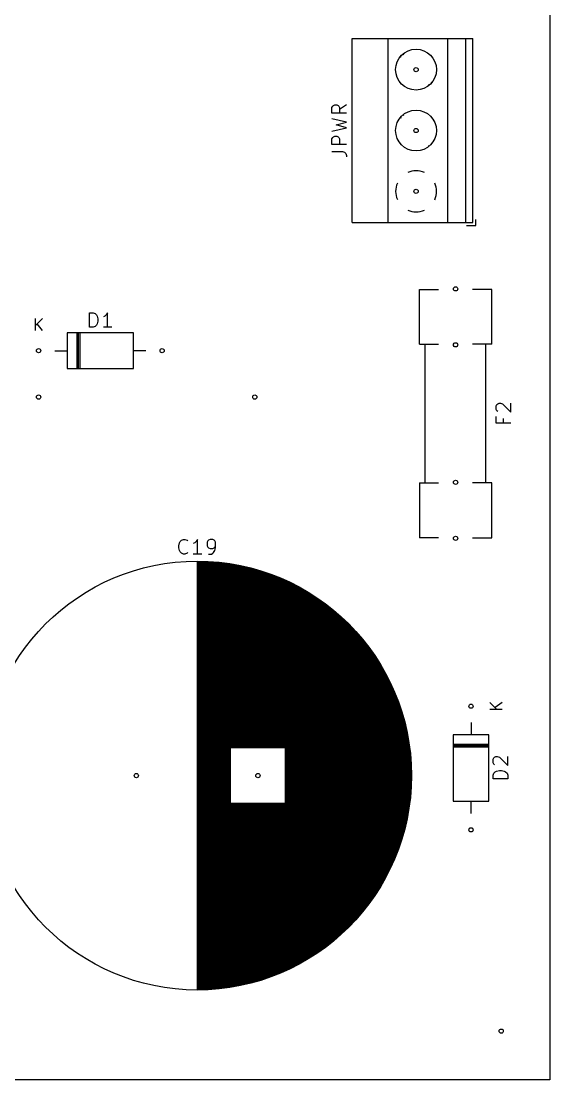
# Model space of a CAD drawing. Extents: x 0.79 to 9.84, y -6.5 to -0.79.
# Drawn here: x 8.131 to 9.843, y -6.496 to -3.072 of the extents above; entities that cross this region are included whole.
import ezdxf

# ---------------------------------------------------------------- set-up
doc = ezdxf.new("R2010")
doc.units = 0
doc.header["$MEASUREMENT"] = 0
doc.layers.add('BLACK', color=7, linetype='CONTINUOUS')

msp = doc.modelspace()

# ---------------------------------------------------------------- linework, layer by layer
at = {"layer": 'BLACK', "linetype": 'CONTINUOUS'}
for p, q in [((9.8425, -0.7874), (9.8425, -6.4961)), ((9.2023, -3.7228), (9.2023, -3.1276)), ((9.2023, -3.1276), (9.5929, -3.1276)), ((9.3189, -3.7228), (9.3189, -3.1276)), ((9.5118, -3.7228), (9.5118, -3.1276)), ((9.5709, -3.7228), (9.5709, -3.1276)), ((9.5929, -3.7228), (9.5929, -3.1276)), ((9.3674, -3.1781), (9.3692, -3.18)), ((9.3593, -3.1862), (9.3607, -3.1876)), ((9.4497, -3.2767), (9.4515, -3.2785)), ((9.4582, -3.2691), (9.4596, -3.2704)), ((9.1373, -3.351), (9.1395, -3.3465)), ((9.1373, -3.369), (9.1373, -3.351)), ((9.1395, -3.3465), (9.1418, -3.3442)), ((9.1418, -3.3442), (9.1463, -3.342)), ((9.1463, -3.342), (9.153, -3.342)), ((9.153, -3.342), (9.1575, -3.3442)), ((9.1575, -3.3442), (9.1598, -3.3465)), ((9.1598, -3.3465), (9.162, -3.351)), ((9.1845, -3.342), (9.162, -3.3577)), ((9.162, -3.351), (9.162, -3.369)), ((9.1845, -3.369), (9.1373, -3.369)), ((9.1845, -3.3982), (9.1373, -3.387)), ((9.3593, -3.3831), (9.3607, -3.3844)), ((9.3674, -3.375), (9.3692, -3.3769)), ((9.1373, -3.4274), (9.1845, -3.4162)), ((9.1508, -3.4072), (9.1845, -3.3982)), ((9.1845, -3.4162), (9.1508, -3.4072)), ((9.1373, -3.4522), (9.1395, -3.4477)), ((9.1373, -3.4702), (9.1373, -3.4522)), ((9.1395, -3.4477), (9.1418, -3.4454)), ((9.1418, -3.4454), (9.1463, -3.4432)), ((9.1463, -3.4432), (9.153, -3.4432)), ((9.153, -3.4432), (9.1575, -3.4454)), ((9.1575, -3.4454), (9.1598, -3.4477)), ((9.1598, -3.4477), (9.162, -3.4522)), ((9.162, -3.4522), (9.162, -3.4702)), ((9.1845, -3.4702), (9.1373, -3.4702)), ((9.1373, -3.4927), (9.171, -3.4927)), ((9.171, -3.4927), (9.1778, -3.4949)), ((9.4497, -3.4735), (9.4515, -3.4754)), ((9.4582, -3.4659), (9.4596, -3.4673)), ((9.1778, -3.4949), (9.1823, -3.4994)), ((9.1823, -3.4994), (9.1845, -3.5062)), ((9.1845, -3.5062), (9.1845, -3.5107)), ((9.2023, -3.7228), (9.5929, -3.7228)), ((9.5732, -3.7323), (9.6024, -3.7323)), ((9.6024, -3.7323), (9.6024, -3.7126)), ((9.4205, -3.9394), (9.4823, -3.9394)), ((9.4205, -4.1165), (9.4205, -3.9394)), ((9.6543, -3.9394), (9.5925, -3.9394)), ((9.6543, -4.1165), (9.6543, -3.9394)), ((8.1771, -4.0726), (8.1771, -4.0333)), ((8.1996, -4.0333), (8.1771, -4.0558)), ((8.3525, -4.0617), (8.3525, -4.0145)), ((8.3525, -4.0145), (8.3638, -4.0145)), ((8.3638, -4.0145), (8.3705, -4.0167)), ((8.3705, -4.0167), (8.375, -4.0212)), ((8.375, -4.0212), (8.3773, -4.0257)), ((8.3773, -4.0257), (8.3795, -4.0347)), ((8.3795, -4.0347), (8.3795, -4.0415)), ((8.402, -4.0257), (8.3975, -4.028)), ((8.4065, -4.0212), (8.402, -4.0257)), ((8.411, -4.0145), (8.4065, -4.0212)), ((8.411, -4.0617), (8.411, -4.0145)), ((8.1996, -4.0726), (8.1827, -4.0501)), ((8.3638, -4.0617), (8.3525, -4.0617)), ((8.3705, -4.0595), (8.3638, -4.0617)), ((8.375, -4.055), (8.3705, -4.0595)), ((8.3773, -4.0505), (8.375, -4.055)), ((8.3795, -4.0415), (8.3773, -4.0505)), ((8.4245, -4.0617), (8.3975, -4.0617)), ((8.2803, -4.0795), (8.2803, -4.1953)), ((8.4945, -4.0795), (8.2803, -4.0795)), ((8.311, -4.0795), (8.311, -4.1953)), ((8.3157, -4.0795), (8.3157, -4.1953)), ((8.3205, -4.0795), (8.3205, -4.1953)), ((8.4945, -4.1953), (8.4945, -4.0795)), ((8.2402, -4.1374), (8.2803, -4.1374)), ((8.5346, -4.1374), (8.4945, -4.1374)), ((9.4205, -4.1165), (9.4823, -4.1165)), ((9.439, -4.5654), (9.439, -4.1165)), ((9.6543, -4.1165), (9.5925, -4.1165)), ((9.6358, -4.5654), (9.6358, -4.1165)), ((8.2803, -4.1953), (8.4945, -4.1953)), ((9.6692, -4.3162), (9.6714, -4.3117)), ((9.6714, -4.3117), (9.6737, -4.3094)), ((9.6737, -4.3094), (9.6782, -4.3072)), ((9.6782, -4.3072), (9.6827, -4.3072)), ((9.6827, -4.3072), (9.6894, -4.3094)), ((9.6894, -4.3094), (9.7164, -4.3364)), ((9.7164, -4.3364), (9.7164, -4.3072)), ((9.6692, -4.3274), (9.6692, -4.3162)), ((9.6714, -4.3319), (9.6692, -4.3274)), ((9.6737, -4.3342), (9.6714, -4.3319)), ((9.6692, -4.3724), (9.6692, -4.3499)), ((9.7164, -4.3724), (9.6692, -4.3724)), ((9.6917, -4.3567), (9.6917, -4.3724)), ((9.4205, -4.5654), (9.4823, -4.5654)), ((9.4205, -4.5654), (9.4205, -4.7425)), ((9.6543, -4.5654), (9.5925, -4.5654)), ((9.6543, -4.7425), (9.6543, -4.5654)), ((8.6412, -4.7682), (8.6434, -4.7592)), ((8.6434, -4.7592), (8.6457, -4.7547)), ((8.6457, -4.7547), (8.6502, -4.7502)), ((8.6502, -4.7502), (8.6569, -4.7479)), ((8.6569, -4.7479), (8.6614, -4.7479)), ((8.6614, -4.7479), (8.6682, -4.7502)), ((8.6682, -4.7502), (8.6704, -4.7524)), ((8.6929, -4.7592), (8.6884, -4.7614)), ((8.6974, -4.7547), (8.6929, -4.7592)), ((8.7019, -4.7479), (8.6974, -4.7547)), ((8.7019, -4.7952), (8.7019, -4.7479)), ((8.7357, -4.7524), (8.7334, -4.7569)), ((8.7334, -4.7569), (8.7334, -4.7682)), ((8.7379, -4.7502), (8.7357, -4.7524)), ((8.7424, -4.7479), (8.7379, -4.7502)), ((8.7514, -4.7479), (8.7424, -4.7479)), ((8.7559, -4.7502), (8.7514, -4.7479)), ((8.7582, -4.7524), (8.7559, -4.7502)), ((8.7604, -4.7569), (8.7582, -4.7524)), ((8.7604, -4.7749), (8.7604, -4.7569)), ((9.4823, -4.7425), (9.4205, -4.7425)), ((9.5925, -4.7425), (9.6543, -4.7425)), ((8.6412, -4.7749), (8.6412, -4.7682)), ((8.6434, -4.7839), (8.6412, -4.7749)), ((8.6457, -4.7884), (8.6434, -4.7839)), ((8.6502, -4.7929), (8.6457, -4.7884)), ((8.6569, -4.7952), (8.6502, -4.7929)), ((8.6682, -4.7929), (8.6614, -4.7952)), ((8.6704, -4.7907), (8.6682, -4.7929)), ((8.7334, -4.7682), (8.7357, -4.7727)), ((8.7357, -4.7727), (8.7379, -4.7749)), ((8.7379, -4.7749), (8.7424, -4.7772)), ((8.7424, -4.7772), (8.7514, -4.7772)), ((8.7469, -4.7952), (8.7514, -4.7929)), ((8.7514, -4.7772), (8.7559, -4.7749)), ((8.7514, -4.7929), (8.7537, -4.7907)), ((8.7537, -4.7907), (8.7582, -4.7839)), ((8.7559, -4.7749), (8.7582, -4.7727)), ((8.7582, -4.7727), (8.7604, -4.7682)), ((8.7582, -4.7839), (8.7604, -4.7749)), ((8.6614, -4.7952), (8.6569, -4.7952)), ((8.7154, -4.7952), (8.6884, -4.7952)), ((8.7008, -4.8197), (8.7008, -6.2039)), ((8.7024, -4.8197), (8.7024, -6.2039)), ((8.7039, -4.8197), (8.7039, -6.2039)), ((8.7055, -4.8197), (8.7055, -6.2039)), ((8.7071, -4.8197), (8.7071, -6.2039)), ((8.7087, -4.8197), (8.7087, -6.2039)), ((8.7102, -4.8197), (8.7102, -6.2039)), ((8.7118, -4.8198), (8.7118, -6.2039)), ((8.7134, -4.8198), (8.7134, -6.2039)), ((8.715, -4.8198), (8.715, -6.2038)), ((8.7165, -4.8198), (8.7165, -6.2038)), ((8.7181, -4.8199), (8.7181, -6.2037)), ((8.7197, -4.8199), (8.7197, -6.2037)), ((8.7213, -4.82), (8.7213, -6.2037)), ((8.7228, -4.82), (8.7228, -6.2036)), ((8.7244, -4.8201), (8.7244, -6.2035)), ((8.726, -4.8201), (8.726, -6.2035)), ((8.7276, -4.8202), (8.7276, -6.2034)), ((8.7292, -4.8202), (8.7292, -6.2034)), ((8.7307, -4.8203), (8.7307, -6.2033)), ((8.7323, -4.8204), (8.7323, -6.2032)), ((8.7339, -4.8205), (8.7339, -6.2031)), ((8.7355, -4.8205), (8.7355, -6.2031)), ((8.737, -4.8206), (8.737, -6.203)), ((8.7379, -4.7952), (8.7469, -4.7952)), ((8.7386, -4.8207), (8.7386, -6.2029)), ((8.7402, -4.8208), (8.7402, -6.2028)), ((8.7418, -4.8209), (8.7418, -6.2028)), ((8.7433, -4.821), (8.7433, -6.2026)), ((8.7449, -4.8211), (8.7449, -6.2026)), ((8.7465, -4.8212), (8.7465, -6.2024)), ((8.7481, -4.8213), (8.7481, -6.2024)), ((8.7496, -4.8214), (8.7496, -6.2022)), ((8.7512, -4.8215), (8.7512, -6.2021)), ((8.7528, -4.8216), (8.7528, -6.202)), ((8.7544, -4.8217), (8.7544, -6.2019)), ((8.7559, -4.8219), (8.7559, -6.2018)), ((8.7575, -4.822), (8.7575, -6.2017)), ((8.7591, -4.8221), (8.7591, -6.2015)), ((8.7607, -4.8222), (8.7607, -6.2014)), ((8.7622, -4.8224), (8.7622, -6.2012)), ((8.7638, -4.8225), (8.7638, -6.2011)), ((8.7654, -4.8227), (8.7654, -6.2009)), ((8.767, -4.8228), (8.767, -6.2008)), ((8.7685, -4.823), (8.7685, -6.2006)), ((8.7701, -4.8231), (8.7701, -6.2005)), ((8.7717, -4.8233), (8.7717, -6.2003)), ((8.7733, -4.8235), (8.7733, -6.2002)), ((8.7748, -4.8236), (8.7748, -6.2)), ((8.7764, -4.8238), (8.7764, -6.1998)), ((8.778, -4.824), (8.778, -6.1996)), ((8.7796, -4.8241), (8.7796, -6.1995)), ((8.7811, -4.8243), (8.7811, -6.1993)), ((8.7827, -4.8245), (8.7827, -6.1991)), ((8.7843, -4.8247), (8.7843, -6.1989)), ((8.7859, -4.8249), (8.7859, -6.1987)), ((8.7874, -4.8251), (8.7874, -6.1985)), ((8.789, -4.8253), (8.789, -6.1983)), ((8.7906, -4.8255), (8.7906, -6.1981)), ((8.7922, -4.8257), (8.7922, -6.1979)), ((8.7937, -4.8259), (8.7937, -6.1977)), ((8.7953, -4.8261), (8.7953, -6.1975)), ((8.7969, -4.8263), (8.7969, -6.1973)), ((8.7985, -4.8266), (8.7985, -6.197)), ((8.8, -4.8268), (8.8, -6.1968)), ((8.8016, -4.827), (8.8016, -6.1966)), ((8.8032, -4.8272), (8.8032, -6.1964)), ((8.8048, -4.8275), (8.8048, -6.1961)), ((8.8063, -4.8278), (8.8063, -6.1959)), ((8.8079, -4.828), (8.8079, -6.1956)), ((8.8095, -4.8282), (8.8095, -5.4236)), ((8.8111, -4.8285), (8.8111, -5.4236)), ((8.8126, -4.8287), (8.8126, -5.4236)), ((8.8142, -4.829), (8.8142, -5.4236)), ((8.8158, -4.8293), (8.8158, -5.4236)), ((8.8174, -4.8295), (8.8174, -5.4236)), ((8.8189, -4.8298), (8.8189, -5.4236)), ((8.8205, -4.8301), (8.8205, -5.4236)), ((8.8221, -4.8304), (8.8221, -5.4236)), ((8.8237, -4.8306), (8.8237, -5.4236)), ((8.8252, -4.8309), (8.8252, -5.4236)), ((8.8268, -4.8312), (8.8268, -5.4236)), ((8.8284, -4.8315), (8.8284, -5.4236)), ((8.83, -4.8318), (8.83, -5.4236)), ((8.8315, -4.8321), (8.8315, -5.4236)), ((8.8331, -4.8324), (8.8331, -5.4236)), ((8.8347, -4.8327), (8.8347, -5.4236)), ((8.8363, -4.833), (8.8363, -5.4236)), ((8.8378, -4.8333), (8.8378, -5.4236)), ((8.8394, -4.8337), (8.8394, -5.4236)), ((8.841, -4.834), (8.841, -5.4236)), ((8.8426, -4.8343), (8.8426, -5.4236)), ((8.8441, -4.8346), (8.8441, -5.4236)), ((8.8457, -4.835), (8.8457, -5.4236)), ((8.8473, -4.8353), (8.8473, -5.4236)), ((8.8489, -4.8356), (8.8489, -5.4236)), ((8.8504, -4.836), (8.8504, -5.4236)), ((8.852, -4.8363), (8.852, -5.4236)), ((8.8536, -4.8367), (8.8536, -5.4236)), ((8.8552, -4.837), (8.8552, -5.4236)), ((8.8567, -4.8374), (8.8567, -5.4236)), ((8.8583, -4.8378), (8.8583, -5.4236)), ((8.8599, -4.8381), (8.8599, -5.4236)), ((8.8615, -4.8385), (8.8615, -5.4236)), ((8.863, -4.8389), (8.863, -5.4236)), ((8.8646, -4.8393), (8.8646, -5.4236)), ((8.8662, -4.8396), (8.8662, -5.4236)), ((8.8678, -4.84), (8.8678, -5.4236)), ((8.8693, -4.8404), (8.8693, -5.4236)), ((8.8709, -4.8408), (8.8709, -5.4236)), ((8.8725, -4.8412), (8.8725, -5.4236)), ((8.8741, -4.8417), (8.8741, -5.4236)), ((8.8756, -4.842), (8.8756, -5.4236)), ((8.8772, -4.8425), (8.8772, -5.4236)), ((8.8788, -4.8429), (8.8788, -5.4236)), ((8.8804, -4.8433), (8.8804, -5.4236)), ((8.8819, -4.8437), (8.8819, -5.4236)), ((8.8835, -4.8441), (8.8835, -5.4236)), ((8.8851, -4.8446), (8.8851, -5.4236)), ((8.8867, -4.845), (8.8867, -5.4236)), ((8.8882, -4.8455), (8.8882, -5.4236)), ((8.8898, -4.8459), (8.8898, -5.4236)), ((8.8914, -4.8463), (8.8914, -5.4236)), ((8.893, -4.8468), (8.893, -5.4236)), ((8.8945, -4.8472), (8.8945, -5.4236)), ((8.8961, -4.8477), (8.8961, -5.4236)), ((8.8977, -4.8482), (8.8977, -5.4236)), ((8.8993, -4.8487), (8.8993, -5.4236)), ((8.9008, -4.8491), (8.9008, -5.4236)), ((8.9024, -4.8496), (8.9024, -5.4236)), ((8.904, -4.8501), (8.904, -5.4236)), ((8.9056, -4.8506), (8.9056, -5.4236)), ((8.9071, -4.8511), (8.9071, -5.4236)), ((8.9087, -4.8515), (8.9087, -5.4236)), ((8.9103, -4.852), (8.9103, -5.4236)), ((8.9119, -4.8526), (8.9119, -5.4236)), ((8.9134, -4.853), (8.9134, -5.4236)), ((8.915, -4.8535), (8.915, -5.4236)), ((8.9166, -4.8541), (8.9166, -5.4236)), ((8.9181, -4.8546), (8.9181, -5.4236)), ((8.9197, -4.8551), (8.9197, -5.4236)), ((8.9213, -4.8556), (8.9213, -5.4236)), ((8.9229, -4.8562), (8.9229, -5.4236)), ((8.9244, -4.8567), (8.9244, -5.4236)), ((8.926, -4.8572), (8.926, -5.4236)), ((8.9276, -4.8578), (8.9276, -5.4236)), ((8.9292, -4.8583), (8.9292, -5.4236)), ((8.9307, -4.8589), (8.9307, -5.4236)), ((8.9323, -4.8594), (8.9323, -5.4236)), ((8.9339, -4.86), (8.9339, -5.4236)), ((8.9355, -4.8606), (8.9355, -5.4236)), ((8.937, -4.8611), (8.937, -5.4236)), ((8.9386, -4.8617), (8.9386, -5.4236)), ((8.9402, -4.8623), (8.9402, -5.4236)), ((8.9418, -4.8628), (8.9418, -5.4236)), ((8.9433, -4.8634), (8.9433, -5.4236)), ((8.9449, -4.864), (8.9449, -5.4236)), ((8.9465, -4.8646), (8.9465, -5.4236)), ((8.9481, -4.8652), (8.9481, -5.4236)), ((8.9496, -4.8658), (8.9496, -5.4236)), ((8.9512, -4.8664), (8.9512, -5.4236)), ((8.9528, -4.867), (8.9528, -5.4236)), ((8.9544, -4.8677), (8.9544, -5.4236)), ((8.9559, -4.8683), (8.9559, -5.4236)), ((8.9575, -4.8689), (8.9575, -5.4236)), ((8.9591, -4.8695), (8.9591, -5.4236)), ((8.9607, -4.8702), (8.9607, -5.4236)), ((8.9622, -4.8708), (8.9622, -5.4236)), ((8.9638, -4.8715), (8.9638, -5.4236)), ((8.9654, -4.8721), (8.9654, -5.4236)), ((8.967, -4.8728), (8.967, -5.4236)), ((8.9685, -4.8734), (8.9685, -5.4236)), ((8.9701, -4.8741), (8.9701, -5.4236)), ((8.9717, -4.8747), (8.9717, -5.4236)), ((8.9733, -4.8754), (8.9733, -5.4236)), ((8.9748, -4.8761), (8.9748, -5.4236)), ((8.9764, -4.8768), (8.9764, -5.4236)), ((8.978, -4.8774), (8.978, -5.4236)), ((8.9796, -4.8781), (8.9796, -5.4236)), ((8.9811, -4.8788), (8.9811, -5.4236)), ((8.9827, -4.8795), (8.9827, -5.4236)), ((8.9843, -4.8802), (8.9843, -5.4236)), ((8.9859, -4.8809), (8.9859, -6.1427)), ((8.9874, -4.8817), (8.9874, -6.142)), ((8.989, -4.8824), (8.989, -6.1413)), ((8.9906, -4.8831), (8.9906, -6.1406)), ((8.9922, -4.8838), (8.9922, -6.1398)), ((8.9937, -4.8845), (8.9937, -6.1391)), ((8.9953, -4.8853), (8.9953, -6.1383)), ((8.9969, -4.886), (8.9969, -6.1376)), ((8.9985, -4.8868), (8.9985, -6.1369)), ((9, -4.8875), (9, -6.1361)), ((9.0016, -4.8883), (9.0016, -6.1354)), ((9.0032, -4.889), (9.0032, -6.1346)), ((9.0048, -4.8898), (9.0048, -6.1338)), ((9.0063, -4.8906), (9.0063, -6.1331)), ((9.0079, -4.8913), (9.0079, -6.1323)), ((9.0095, -4.8921), (9.0095, -6.1315)), ((9.0111, -4.8929), (9.0111, -6.1307)), ((9.0126, -4.8937), (9.0126, -6.1299)), ((9.0142, -4.8945), (9.0142, -6.1291)), ((9.0158, -4.8953), (9.0158, -6.1283)), ((9.0174, -4.8961), (9.0174, -6.1275)), ((9.0189, -4.8969), (9.0189, -6.1267)), ((9.0205, -4.8977), (9.0205, -6.1259)), ((9.0221, -4.8985), (9.0221, -6.1251)), ((9.0236, -4.8994), (9.0236, -6.1243)), ((9.0252, -4.9002), (9.0252, -6.1234)), ((9.0268, -4.901), (9.0268, -6.1226)), ((9.0283, -4.9019), (9.0283, -6.1217)), ((9.0299, -4.9027), (9.0299, -6.1209)), ((9.0315, -4.9036), (9.0315, -6.12)), ((9.0331, -4.9044), (9.0331, -6.1192)), ((9.0346, -4.9053), (9.0346, -6.1183)), ((9.0362, -4.9061), (9.0362, -6.1175)), ((9.0378, -4.907), (9.0378, -6.1166)), ((9.0394, -4.9079), (9.0394, -6.1157)), ((9.0409, -4.9088), (9.0409, -6.1148)), ((9.0425, -4.9097), (9.0425, -6.1139)), ((9.0441, -4.9106), (9.0441, -6.113)), ((9.0457, -4.9115), (9.0457, -6.1122)), ((9.0472, -4.9124), (9.0472, -6.1113)), ((9.0488, -4.9133), (9.0488, -6.1104)), ((9.0504, -4.9142), (9.0504, -6.1094)), ((9.052, -4.9151), (9.052, -6.1085)), ((9.0535, -4.9161), (9.0535, -6.1076)), ((9.0551, -4.917), (9.0551, -6.1067)), ((9.0567, -4.9179), (9.0567, -6.1057)), ((9.0583, -4.9189), (9.0583, -6.1048)), ((9.0598, -4.9198), (9.0598, -6.1038)), ((9.0614, -4.9208), (9.0614, -6.1028)), ((9.063, -4.9217), (9.063, -6.1019)), ((9.0646, -4.9227), (9.0646, -6.1009)), ((9.0661, -4.9237), (9.0661, -6.1)), ((9.0677, -4.9246), (9.0677, -6.099)), ((9.0693, -4.9256), (9.0693, -6.098)), ((9.0709, -4.9266), (9.0709, -6.097)), ((9.0724, -4.9276), (9.0724, -6.096)), ((9.074, -4.9286), (9.074, -6.095)), ((9.0756, -4.9296), (9.0756, -6.094)), ((9.0772, -4.9306), (9.0772, -6.093)), ((9.0787, -4.9317), (9.0787, -6.092)), ((9.0803, -4.9327), (9.0803, -6.0909)), ((9.0819, -4.9337), (9.0819, -6.0899)), ((9.0835, -4.9348), (9.0835, -6.0889)), ((9.085, -4.9358), (9.085, -6.0878)), ((9.0866, -4.9369), (9.0866, -6.0868)), ((9.0882, -4.9379), (9.0882, -6.0857)), ((9.0898, -4.939), (9.0898, -6.0846)), ((9.0913, -4.94), (9.0913, -6.0836)), ((9.0929, -4.9411), (9.0929, -6.0825)), ((9.0945, -4.9422), (9.0945, -6.0814)), ((9.0961, -4.9433), (9.0961, -6.0803)), ((9.0976, -4.9444), (9.0976, -6.0792)), ((9.0992, -4.9455), (9.0992, -6.0781)), ((9.1008, -4.9466), (9.1008, -6.077)), ((9.1024, -4.9477), (9.1024, -6.0759)), ((9.1039, -4.9489), (9.1039, -6.0748)), ((9.1055, -4.95), (9.1055, -6.0737)), ((9.1071, -4.9511), (9.1071, -6.0725)), ((9.1087, -4.9522), (9.1087, -6.0714)), ((9.1102, -4.9534), (9.1102, -6.0702)), ((9.1118, -4.9545), (9.1118, -6.0691)), ((9.1134, -4.9557), (9.1134, -6.0679)), ((9.115, -4.9569), (9.115, -6.0667)), ((9.1165, -4.9581), (9.1165, -6.0656)), ((9.1181, -4.9593), (9.1181, -6.0644)), ((9.1197, -4.9604), (9.1197, -6.0632)), ((9.1213, -4.9616), (9.1213, -6.062)), ((9.1228, -4.9628), (9.1228, -6.0608)), ((9.1244, -4.964), (9.1244, -6.0596)), ((9.126, -4.9652), (9.126, -6.0584)), ((9.1276, -4.9665), (9.1276, -6.0571)), ((9.1291, -4.9677), (9.1291, -6.0559)), ((9.1307, -4.9689), (9.1307, -6.0547)), ((9.1323, -4.9702), (9.1323, -6.0534)), ((9.1339, -4.9715), (9.1339, -6.0522)), ((9.1354, -4.9727), (9.1354, -6.0509)), ((9.137, -4.974), (9.137, -6.0496)), ((9.1386, -4.9753), (9.1386, -6.0483)), ((9.1402, -4.9765), (9.1402, -6.0471)), ((9.1417, -4.9778), (9.1417, -6.0458)), ((9.1433, -4.9791), (9.1433, -6.0445)), ((9.1449, -4.9804), (9.1449, -6.0432)), ((9.1465, -4.9818), (9.1465, -6.0419)), ((9.148, -4.9831), (9.148, -6.0406)), ((9.1496, -4.9844), (9.1496, -6.0392)), ((9.1512, -4.9857), (9.1512, -6.0379)), ((9.1528, -4.9871), (9.1528, -6.0365)), ((9.1543, -4.9885), (9.1543, -6.0352)), ((9.1559, -4.9898), (9.1559, -6.0338)), ((9.1575, -4.9912), (9.1575, -6.0324)), ((9.1591, -4.9926), (9.1591, -6.031)), ((9.1606, -4.994), (9.1606, -6.0296)), ((9.1622, -4.9954), (9.1622, -6.0282)), ((9.1638, -4.9968), (9.1638, -6.0269)), ((9.1654, -4.9982), (9.1654, -6.0254)), ((9.1669, -4.9996), (9.1669, -6.024)), ((9.1685, -5.0011), (9.1685, -6.0226)), ((9.1701, -5.0025), (9.1701, -6.0211)), ((9.1717, -5.0039), (9.1717, -6.0197)), ((9.1732, -5.0054), (9.1732, -6.0182)), ((9.1748, -5.0069), (9.1748, -6.0167)), ((9.1764, -5.0083), (9.1764, -6.0153)), ((9.178, -5.0098), (9.178, -6.0138)), ((9.1795, -5.0113), (9.1795, -6.0123)), ((9.1811, -5.0128), (9.1811, -6.0108)), ((9.1827, -5.0144), (9.1827, -6.0093)), ((9.1843, -5.0159), (9.1843, -6.0077)), ((9.1858, -5.0174), (9.1858, -6.0062)), ((9.1874, -5.019), (9.1874, -6.0046)), ((9.189, -5.0205), (9.189, -6.0031)), ((9.1906, -5.0221), (9.1906, -6.0015)), ((9.1921, -5.0237), (9.1921, -6)), ((9.1937, -5.0252), (9.1937, -5.9984)), ((9.1953, -5.0269), (9.1953, -5.9968)), ((9.1969, -5.0285), (9.1969, -5.9952)), ((9.1984, -5.0301), (9.1984, -5.9935)), ((9.2, -5.0317), (9.2, -5.9919)), ((9.2016, -5.0333), (9.2016, -5.9903)), ((9.2031, -5.035), (9.2031, -5.9886)), ((9.2047, -5.0367), (9.2047, -5.987)), ((9.2063, -5.0383), (9.2063, -5.9853)), ((9.2079, -5.04), (9.2079, -5.9836)), ((9.2094, -5.0417), (9.2094, -5.9819)), ((9.211, -5.0434), (9.211, -5.9802)), ((9.2126, -5.0451), (9.2126, -5.9785)), ((9.2142, -5.0468), (9.2142, -5.9768)), ((9.2157, -5.0486), (9.2157, -5.975)), ((9.2173, -5.0503), (9.2173, -5.9733)), ((9.2189, -5.0521), (9.2189, -5.9715)), ((9.2205, -5.0539), (9.2205, -5.9698)), ((9.222, -5.0556), (9.222, -5.968)), ((9.2236, -5.0574), (9.2236, -5.9662)), ((9.2252, -5.0593), (9.2252, -5.9644)), ((9.2268, -5.0611), (9.2268, -5.9626)), ((9.2283, -5.0629), (9.2283, -5.9607)), ((9.2299, -5.0648), (9.2299, -5.9589)), ((9.2315, -5.0667), (9.2315, -5.957)), ((9.2331, -5.0685), (9.2331, -5.9551)), ((9.2346, -5.0704), (9.2346, -5.9532)), ((9.2362, -5.0723), (9.2362, -5.9513)), ((9.2378, -5.0742), (9.2378, -5.9494)), ((9.2394, -5.0761), (9.2394, -5.9475)), ((9.2409, -5.0781), (9.2409, -5.9455)), ((9.2425, -5.0801), (9.2425, -5.9435)), ((9.2441, -5.082), (9.2441, -5.9416)), ((9.2457, -5.0841), (9.2457, -5.9396)), ((9.2472, -5.086), (9.2472, -5.9376)), ((9.2488, -5.0881), (9.2488, -5.9356)), ((9.2504, -5.0901), (9.2504, -5.9335)), ((9.252, -5.0922), (9.252, -5.9315)), ((9.2535, -5.0942), (9.2535, -5.9294)), ((9.2551, -5.0963), (9.2551, -5.9273)), ((9.2567, -5.0984), (9.2567, -5.9252)), ((9.2583, -5.1005), (9.2583, -5.9231)), ((9.2598, -5.1027), (9.2598, -5.9209)), ((9.2614, -5.1048), (9.2614, -5.9188)), ((9.263, -5.107), (9.263, -5.9167)), ((9.2646, -5.1092), (9.2646, -5.9144)), ((9.2661, -5.1114), (9.2661, -5.9122)), ((9.2677, -5.1136), (9.2677, -5.91)), ((9.2693, -5.1158), (9.2693, -5.9078)), ((9.2709, -5.1181), (9.2709, -5.9055)), ((9.2724, -5.1204), (9.2724, -5.9032)), ((9.274, -5.1227), (9.274, -5.9009)), ((9.2756, -5.125), (9.2756, -5.8986)), ((9.2772, -5.1274), (9.2772, -5.8963)), ((9.2787, -5.1297), (9.2787, -5.8939)), ((9.2803, -5.1321), (9.2803, -5.8915)), ((9.2819, -5.1345), (9.2819, -5.8891)), ((9.2835, -5.1369), (9.2835, -5.8867)), ((9.285, -5.1394), (9.285, -5.8843)), ((9.2866, -5.1419), (9.2866, -5.8818)), ((9.2882, -5.1443), (9.2882, -5.8793)), ((9.2898, -5.1469), (9.2898, -5.8768)), ((9.2913, -5.1494), (9.2913, -5.8742)), ((9.2929, -5.152), (9.2929, -5.8717)), ((9.2945, -5.1546), (9.2945, -5.8691)), ((9.2961, -5.1572), (9.2961, -5.8665)), ((9.2976, -5.1598), (9.2976, -5.8638)), ((9.2992, -5.1625), (9.2992, -5.8611)), ((9.3008, -5.1652), (9.3008, -5.8584)), ((9.3024, -5.1679), (9.3024, -5.8557)), ((9.3039, -5.1707), (9.3039, -5.853)), ((9.3055, -5.1735), (9.3055, -5.8502)), ((9.3071, -5.1763), (9.3071, -5.8473)), ((9.3087, -5.1791), (9.3087, -5.8445)), ((9.3102, -5.182), (9.3102, -5.8416)), ((9.3118, -5.1849), (9.3118, -5.8387)), ((9.3134, -5.1879), (9.3134, -5.8357)), ((9.315, -5.1909), (9.315, -5.8328)), ((9.3165, -5.1939), (9.3165, -5.8298)), ((9.3181, -5.1969), (9.3181, -5.8267)), ((9.3197, -5.2), (9.3197, -5.8236)), ((9.3213, -5.2031), (9.3213, -5.8205)), ((9.3228, -5.2063), (9.3228, -5.8173)), ((9.3244, -5.2095), (9.3244, -5.8141)), ((9.326, -5.2128), (9.326, -5.8108)), ((9.3276, -5.2161), (9.3276, -5.8076)), ((9.3291, -5.2194), (9.3291, -5.8042)), ((9.3307, -5.2228), (9.3307, -5.8008)), ((9.3323, -5.2263), (9.3323, -5.7974)), ((9.3339, -5.2297), (9.3339, -5.7939)), ((9.3354, -5.2333), (9.3354, -5.7904)), ((9.337, -5.2369), (9.337, -5.7867)), ((9.3386, -5.2406), (9.3386, -5.7831)), ((9.3402, -5.2443), (9.3402, -5.7794)), ((9.3417, -5.248), (9.3417, -5.7756)), ((9.3433, -5.2519), (9.3433, -5.7718)), ((9.3449, -5.2557), (9.3449, -5.7679)), ((9.3465, -5.2597), (9.3465, -5.7639)), ((9.348, -5.2638), (9.348, -5.7598)), ((9.3496, -5.2679), (9.3496, -5.7557)), ((9.3512, -5.2721), (9.3512, -5.7515)), ((9.3528, -5.2764), (9.3528, -5.7472)), ((9.3543, -5.2808), (9.3543, -5.7428)), ((9.3559, -5.2852), (9.3559, -5.7384)), ((9.3575, -5.2898), (9.3575, -5.7338)), ((9.3591, -5.2945), (9.3591, -5.7291)), ((9.3606, -5.2993), (9.3606, -5.7243)), ((9.3622, -5.3042), (9.3622, -5.7194)), ((9.6486, -5.2752), (9.6711, -5.2977)), ((9.688, -5.2977), (9.6486, -5.2977)), ((9.688, -5.2752), (9.6655, -5.2921)), ((9.3638, -5.3093), (9.3638, -5.7144)), ((9.3654, -5.3144), (9.3654, -5.7092)), ((9.3669, -5.3198), (9.3669, -5.7039)), ((9.3685, -5.3253), (9.3685, -5.6983)), ((9.3701, -5.331), (9.3701, -5.6926)), ((9.3717, -5.3369), (9.3717, -5.6868)), ((9.5874, -5.3402), (9.5874, -5.3803)), ((9.3732, -5.343), (9.3732, -5.6807)), ((9.3748, -5.3493), (9.3748, -5.6743)), ((9.3764, -5.3559), (9.3764, -5.6677)), ((9.378, -5.3628), (9.378, -5.6608)), ((9.3795, -5.3701), (9.3795, -5.6535)), ((9.3811, -5.3778), (9.3811, -5.6459)), ((9.3827, -5.3859), (9.3827, -5.6377)), ((9.3843, -5.3946), (9.3843, -5.629)), ((9.3858, -5.4041), (9.3858, -5.6195)), ((9.6453, -5.3803), (9.5295, -5.3803)), ((9.5295, -5.3803), (9.5295, -5.5945)), ((9.6453, -5.5945), (9.6453, -5.3803)), ((9.3874, -5.4144), (9.3874, -5.6092)), ((9.389, -5.4261), (9.389, -5.5975)), ((9.3906, -5.4396), (9.3906, -5.5841)), ((9.6453, -5.411), (9.5295, -5.411)), ((9.6453, -5.4157), (9.5295, -5.4157)), ((9.6453, -5.4205), (9.5295, -5.4205)), ((9.3921, -5.4562), (9.3921, -5.5674)), ((9.659, -5.4593), (9.6612, -5.4548)), ((9.659, -5.4705), (9.659, -5.4593)), ((9.6612, -5.475), (9.659, -5.4705)), ((9.6612, -5.4548), (9.6634, -5.4525)), ((9.6634, -5.4773), (9.6612, -5.475)), ((9.6634, -5.4525), (9.6679, -5.4503)), ((9.6679, -5.4503), (9.6724, -5.4503)), ((9.6724, -5.4503), (9.6792, -5.4525)), ((9.6792, -5.4525), (9.7062, -5.4795)), ((9.7062, -5.4795), (9.7062, -5.4503)), ((9.3937, -5.4803), (9.3937, -5.5433)), ((9.659, -5.511), (9.6612, -5.5043)), ((9.659, -5.5223), (9.659, -5.511)), ((9.6612, -5.5043), (9.6657, -5.4998)), ((9.6657, -5.4998), (9.6702, -5.4975)), ((9.6702, -5.4975), (9.6792, -5.4953)), ((9.6792, -5.4953), (9.6859, -5.4953)), ((9.6859, -5.4953), (9.6949, -5.4975)), ((9.6949, -5.4975), (9.6994, -5.4998)), ((9.6994, -5.4998), (9.7039, -5.5043)), ((9.7039, -5.5043), (9.7062, -5.511)), ((9.7062, -5.511), (9.7062, -5.5223)), ((9.7062, -5.5223), (9.659, -5.5223)), ((8.8095, -5.6), (8.8095, -6.1954)), ((8.8111, -5.6), (8.8111, -6.1952)), ((8.8126, -5.6), (8.8126, -6.1949)), ((8.8142, -5.6), (8.8142, -6.1946)), ((8.8158, -5.6), (8.8158, -6.1944)), ((8.8174, -5.6), (8.8174, -6.1941)), ((8.8189, -5.6), (8.8189, -6.1938)), ((8.8205, -5.6), (8.8205, -6.1935)), ((8.8221, -5.6), (8.8221, -6.1933)), ((8.8237, -5.6), (8.8237, -6.193)), ((8.8252, -5.6), (8.8252, -6.1927)), ((8.8268, -5.6), (8.8268, -6.1924)), ((8.8284, -5.6), (8.8284, -6.1921)), ((8.83, -5.6), (8.83, -6.1919)), ((8.8315, -5.6), (8.8315, -6.1915)), ((8.8331, -5.6), (8.8331, -6.1912)), ((8.8347, -5.6), (8.8347, -6.1909)), ((8.8363, -5.6), (8.8363, -6.1906)), ((8.8378, -5.6), (8.8378, -6.1903)), ((8.8394, -5.6), (8.8394, -6.19)), ((8.841, -5.6), (8.841, -6.1896)), ((8.8426, -5.6), (8.8426, -6.1893)), ((8.8441, -5.6), (8.8441, -6.189)), ((8.8457, -5.6), (8.8457, -6.1887)), ((8.8473, -5.6), (8.8473, -6.1883)), ((8.8489, -5.6), (8.8489, -6.188)), ((8.8504, -5.6), (8.8504, -6.1876)), ((8.852, -5.6), (8.852, -6.1873)), ((8.8536, -5.6), (8.8536, -6.1869)), ((8.8552, -5.6), (8.8552, -6.1866)), ((8.8567, -5.6), (8.8567, -6.1862)), ((8.8583, -5.6), (8.8583, -6.1858)), ((8.8599, -5.6), (8.8599, -6.1855)), ((8.8615, -5.6), (8.8615, -6.1851)), ((8.863, -5.6), (8.863, -6.1847)), ((8.8646, -5.6), (8.8646, -6.1843)), ((8.8662, -5.6), (8.8662, -6.184)), ((8.8678, -5.6), (8.8678, -6.1836)), ((8.8693, -5.6), (8.8693, -6.1832)), ((8.8709, -5.6), (8.8709, -6.1828)), ((8.8725, -5.6), (8.8725, -6.1824)), ((8.8741, -5.6), (8.8741, -6.182)), ((8.8756, -5.6), (8.8756, -6.1816)), ((8.8772, -5.6), (8.8772, -6.1811)), ((8.8788, -5.6), (8.8788, -6.1807)), ((8.8804, -5.6), (8.8804, -6.1803)), ((8.8819, -5.6), (8.8819, -6.1799)), ((8.8835, -5.6), (8.8835, -6.1795)), ((8.8851, -5.6), (8.8851, -6.1791)), ((8.8867, -5.6), (8.8867, -6.1786)), ((8.8882, -5.6), (8.8882, -6.1781)), ((8.8898, -5.6), (8.8898, -6.1777)), ((8.8914, -5.6), (8.8914, -6.1773)), ((8.893, -5.6), (8.893, -6.1768)), ((8.8945, -5.6), (8.8945, -6.1764)), ((8.8961, -5.6), (8.8961, -6.1759)), ((8.8977, -5.6), (8.8977, -6.1754)), ((8.8993, -5.6), (8.8993, -6.175)), ((8.9008, -5.6), (8.9008, -6.1745)), ((8.9024, -5.6), (8.9024, -6.174)), ((8.904, -5.6), (8.904, -6.1735)), ((8.9056, -5.6), (8.9056, -6.1731)), ((8.9071, -5.6), (8.9071, -6.1726)), ((8.9087, -5.6), (8.9087, -6.1721)), ((8.9103, -5.6), (8.9103, -6.1716)), ((8.9119, -5.6), (8.9119, -6.1711)), ((8.9134, -5.6), (8.9134, -6.1706)), ((8.915, -5.6), (8.915, -6.1701)), ((8.9166, -5.6), (8.9166, -6.1696)), ((8.9181, -5.6), (8.9181, -6.1691)), ((8.9197, -5.6), (8.9197, -6.1685)), ((8.9213, -5.6), (8.9213, -6.168)), ((8.9229, -5.6), (8.9229, -6.1674)), ((8.9244, -5.6), (8.9244, -6.1669)), ((8.926, -5.6), (8.926, -6.1664)), ((8.9276, -5.6), (8.9276, -6.1658)), ((8.9292, -5.6), (8.9292, -6.1653)), ((8.9307, -5.6), (8.9307, -6.1648)), ((8.9323, -5.6), (8.9323, -6.1642)), ((8.9339, -5.6), (8.9339, -6.1636)), ((8.9355, -5.6), (8.9355, -6.1631)), ((8.937, -5.6), (8.937, -6.1625)), ((8.9386, -5.6), (8.9386, -6.1619)), ((8.9402, -5.6), (8.9402, -6.1613)), ((8.9418, -5.6), (8.9418, -6.1608)), ((8.9433, -5.6), (8.9433, -6.1602)), ((8.9449, -5.6), (8.9449, -6.1596)), ((8.9465, -5.6), (8.9465, -6.159)), ((8.9481, -5.6), (8.9481, -6.1584)), ((8.9496, -5.6), (8.9496, -6.1578)), ((8.9512, -5.6), (8.9512, -6.1572)), ((8.9528, -5.6), (8.9528, -6.1566)), ((8.9544, -5.6), (8.9544, -6.1559)), ((8.9559, -5.6), (8.9559, -6.1554)), ((8.9575, -5.6), (8.9575, -6.1547)), ((8.9591, -5.6), (8.9591, -6.1541)), ((8.9607, -5.6), (8.9607, -6.1535)), ((8.9622, -5.6), (8.9622, -6.1528)), ((8.9638, -5.6), (8.9638, -6.1522)), ((8.9654, -5.6), (8.9654, -6.1515)), ((8.967, -5.6), (8.967, -6.1509)), ((8.9685, -5.6), (8.9685, -6.1502)), ((8.9701, -5.6), (8.9701, -6.1496)), ((8.9717, -5.6), (8.9717, -6.1489)), ((8.9733, -5.6), (8.9733, -6.1482)), ((8.9748, -5.6), (8.9748, -6.1476)), ((8.9764, -5.6), (8.9764, -6.1469)), ((8.978, -5.6), (8.978, -6.1462)), ((8.9796, -5.6), (8.9796, -6.1455)), ((8.9811, -5.6), (8.9811, -6.1448)), ((8.9827, -5.6), (8.9827, -6.1441)), ((8.9843, -5.6), (8.9843, -6.1434)), ((9.5295, -5.5945), (9.6453, -5.5945)), ((9.5874, -5.6346), (9.5874, -5.5945)), ((9.8425, -6.4961), (0.7874, -6.4961))]:
    msp.add_line(p, q, dxfattribs=at)
at = {"layer": 'BLACK'}
for centre, radius in [((9.4094, -3.2283), 0.0661), ((9.4094, -3.4252), 0.0661), ((8.7008, -5.5118), 0.6937)]:
    msp.add_circle(centre, radius, dxfattribs=at)
for radius, start, end in [(0.0662, 65.9821, 113.9821), (0.0662, -204.018, -156.0178), (0.0661, 0, 24), (0.0662, -24.0178, 0.9822), (0.0662, -114.018, -66.0178)]:
    msp.add_arc((9.4094, -3.622), radius, start, end, dxfattribs=at)
at = {"layer": 'WHITE'}
for centre in [(9.4094, -3.2283), (9.4094, -3.4252), (9.4094, -3.622), (9.5374, -3.9374), (8.1874, -4.1374), (8.5874, -4.1374), (9.5374, -4.1185), (8.1874, -4.2874), (8.8874, -4.2874), (9.5374, -4.5634), (9.5374, -4.7445), (9.5874, -5.2874), (8.5039, -5.5118), (8.8976, -5.5118), (9.5874, -5.6874), (9.685, -6.3386)]:
    msp.add_circle(centre, 0.00689, dxfattribs=at)

doc.saveas('drawing.dxf')
